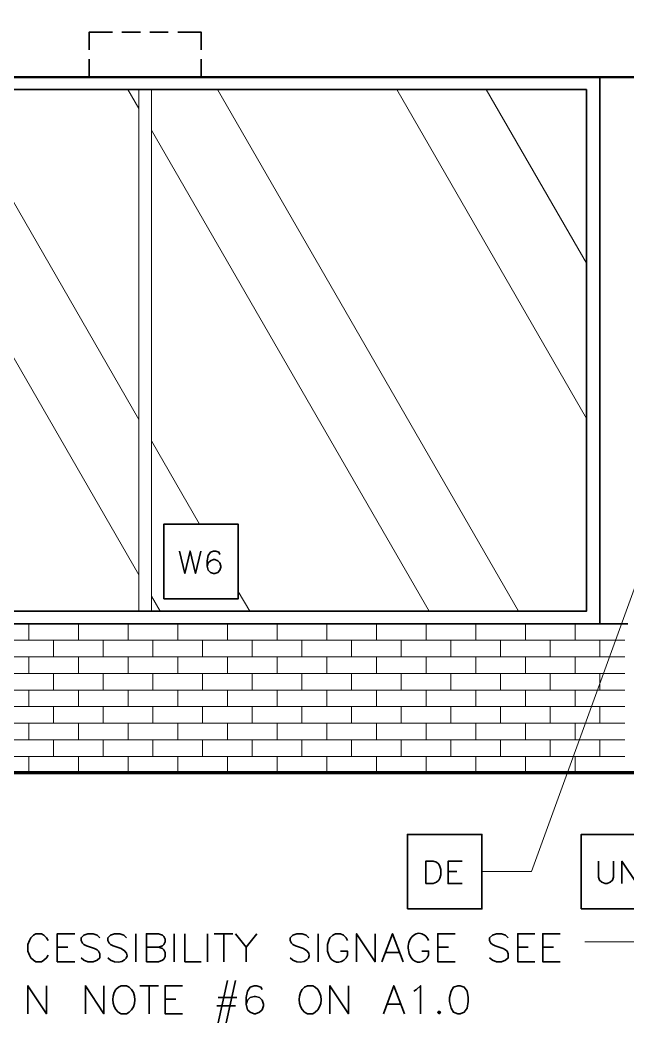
# Model space of a CAD drawing. Header units: inches. Extents: x 5 to 516, y -193 to 129.
# Drawn here: x 59.06 to 67.22, y -101.64 to -88.18 of the extents above; entities that cross this region are included whole.
import ezdxf

# ---------------------------------------------------------------- set-up
doc = ezdxf.new("R2010")
doc.units = ezdxf.units.IN
doc.header["$MEASUREMENT"] = 0
doc.layers.add('PDF4_Geometry', color=7, linetype='Continuous')

msp = doc.modelspace()

# ---------------------------------------------------------------- linework, layer by layer
at = {"layer": 'PDF4_Geometry', "lineweight": 50}
msp.add_lwpolyline([(76.215421, -87.9496505), (76.215421, -88.9496506), (24.1287503, -88.9496506), (24.1287503, -88.1163172), (23.9620836, -88.1163172), (23.9620836, -87.9496505)], close=True, dxfattribs=at)
at = {"layer": 'PDF4_Geometry', "lineweight": 35}
for points in [[(59.9854155, -88.5863184), (59.9854155, -88.3463184), (60.2954155, -88.3463184)], [(60.4220881, -88.346318), (60.6720881, -88.346318)], [(60.7954199, -88.346318), (61.0454199, -88.346318)], [(61.1720882, -88.346318), (61.4854215, -88.346318), (61.4854215, -88.586318)], [(59.9854155, -88.9496506), (59.9854155, -88.7096505)], [(61.4854156, -88.7096501), (61.4854156, -88.9496501), (61.1720822, -88.9496501)], [(29.462084, -98.2829846), (29.462084, -88.9496506), (29.462084, -96.2829845), (67.2154203, -96.2829845)], [(60.2954198, -88.9496506), (59.9854198, -88.9496506)], [(60.6720881, -88.9496506), (60.4220881, -88.9496506)], [(61.0454199, -88.9496506), (60.7954199, -88.9496506)], [(66.8387553, -96.2829845), (66.8387553, -88.9496506)], [(61.7954199, -89.1163172), (54.8087526, -89.1163172), (54.8087526, -96.1163178), (66.6587537, -96.1163178), (66.6587537, -89.1163172), (54.8087526, -89.1163172)], [(61.1954172, -95.30965), (61.2687505, -95.60965), (61.3387505, -95.30965), (61.4120839, -95.60965), (61.4820839, -95.30965)], [(61.7387522, -95.3529849), (61.7254188, -95.3229849), (61.6820855, -95.3096516), (61.6520855, -95.3096516), (61.6120855, -95.3229849), (61.5820855, -95.3663183), (61.5687522, -95.4396516), (61.5687522, -95.5096516), (61.5820855, -95.5663183), (61.6120855, -95.5963183), (61.6520855, -95.6096516), (61.6687522, -95.6096516), (61.7120855, -95.5963183), (61.7387522, -95.5663183), (61.7520855, -95.522985), (61.7520855, -95.5096516), (61.7387522, -95.4663183), (61.7120855, -95.4396516), (61.6687522, -95.4229849), (61.6520855, -95.4229849), (61.6120855, -95.4396516), (61.5820855, -95.4663183), (61.5687522, -95.5096516)], [(64.9887533, -99.769652), (64.8020866, -99.769652), (64.8020866, -99.4696519), (64.9887533, -99.4696519)], [(66.8220859, -99.4696506), (66.8220859, -99.6829839), (66.8354193, -99.7263173), (66.8654193, -99.7529839), (66.9087526, -99.7696506), (66.9354193, -99.7696506), (66.9787526, -99.7529839), (67.0087526, -99.7263173), (67.0220859, -99.6829839), (67.0220859, -99.4696506)], [(67.1354201, -99.769652), (67.1354201, -99.4696519), (67.3354201, -99.769652), (67.3354201, -99.4696519)], [(64.8020866, -99.6096517), (64.9187533, -99.6096517)], [(59.4320842, -100.5329848), (59.4120842, -100.4963181), (59.3754176, -100.4629848), (59.3420842, -100.4429848), (59.2687509, -100.4429848), (59.2354176, -100.4629848), (59.1987509, -100.4963181), (59.1820842, -100.5329848), (59.1620842, -100.5863181), (59.1620842, -100.6763182), (59.1820842, -100.7296515), (59.1987509, -100.7663182), (59.2354176, -100.7996515), (59.2687509, -100.8196515), (59.3420842, -100.8196515), (59.3754176, -100.7996515), (59.4120842, -100.7663182), (59.4320842, -100.7296515)], [(59.7887493, -100.81965), (59.555416, -100.81965), (59.555416, -100.4429833), (59.7887493, -100.4429833)], [(60.1254165, -100.4963196), (60.0920832, -100.4629863), (60.0387499, -100.4429863), (59.9654165, -100.4429863), (59.9120832, -100.4629863), (59.8754165, -100.4963196), (59.8754165, -100.5329863), (59.8954165, -100.569653), (59.9120832, -100.5863196), (59.9487499, -100.6029863), (60.0554165, -100.639653), (60.0920832, -100.659653), (60.1087499, -100.6763196), (60.1254165, -100.7129863), (60.1254165, -100.7663197), (60.0920832, -100.799653), (60.0387499, -100.819653), (59.9654165, -100.819653), (59.9120832, -100.799653), (59.8754165, -100.7663197)], [(60.4854155, -100.4963196), (60.4487488, -100.4629863), (60.3954155, -100.4429863), (60.3220821, -100.4429863), (60.2687488, -100.4629863), (60.2354155, -100.4963196), (60.2354155, -100.5329863), (60.2520821, -100.569653), (60.2687488, -100.5863196), (60.3054155, -100.6029863), (60.4120822, -100.639653)], [(60.608754, -100.4429851), (60.608754, -100.8196518)], [(60.7520849, -100.81965), (60.7520849, -100.4429833), (60.9120849, -100.4429833), (60.9654182, -100.4629833), (60.9854182, -100.47965), (61.0020849, -100.5163167), (61.0020849, -100.54965), (60.9854182, -100.5863167), (60.9654182, -100.6029833), (60.9120849, -100.6229833), (60.7520849, -100.6229833)], [(61.1254166, -100.4429851), (61.1254166, -100.8196518)], [(61.2687543, -100.4429851), (61.2687543, -100.8196518), (61.485421, -100.8196518)], [(61.5720855, -100.4429851), (61.5720855, -100.8196518)], [(61.6620852, -100.4429851), (61.9120853, -100.4429851)], [(61.7887535, -100.4429851), (61.7887535, -100.8196518)], [(61.9487538, -100.4429851), (62.0920872, -100.6229851), (62.0920872, -100.8196518)], [(62.2354156, -100.4429851), (62.0920823, -100.6229851)], [(62.9320845, -100.4963196), (62.8954179, -100.4629863), (62.8420845, -100.4429863), (62.7687512, -100.4429863), (62.7154178, -100.4629863), (62.6820845, -100.4963196), (62.6820845, -100.5329863), (62.6987512, -100.569653), (62.7154178, -100.5863196), (62.7520845, -100.6029863), (62.8587512, -100.639653)], [(63.0554162, -100.4429851), (63.0554162, -100.8196518)], [(63.4487539, -100.5329848), (63.4320873, -100.4963181), (63.3954206, -100.4629848), (63.3587539, -100.4429848), (63.2887539, -100.4429848), (63.2520873, -100.4629848), (63.2154206, -100.4963181), (63.1987539, -100.5329848), (63.1820873, -100.5863181), (63.1820873, -100.6763182), (63.1987539, -100.7296515)], [(63.5720857, -100.81965), (63.5720857, -100.4429833), (63.8220857, -100.81965), (63.8220857, -100.4429833)], [(63.9120854, -100.81965), (64.0554188, -100.4429833), (64.1987521, -100.81965)], [(64.8954188, -100.81965), (64.6620855, -100.81965), (64.6620855, -100.4429833), (64.8954188, -100.4429833)], [(65.6087544, -100.4963196), (65.5720877, -100.4629863), (65.5187544, -100.4429863), (65.4487544, -100.4429863), (65.395421, -100.4629863), (65.3587544, -100.4963196), (65.3587544, -100.5329863), (65.375421, -100.569653), (65.395421, -100.5863196), (65.4320877, -100.6029863), (65.5387544, -100.639653), (65.5720877, -100.659653), (65.5920877, -100.6763196), (65.6087544, -100.7129863), (65.6087544, -100.7663197), (65.5720877, -100.799653), (65.5187544, -100.819653), (65.4487544, -100.819653), (65.395421, -100.799653), (65.3587544, -100.7663197)], [(65.9654159, -100.81965), (65.7354159, -100.81965), (65.7354159, -100.4429833), (65.9654159, -100.4429833)], [(66.3054192, -100.81965), (66.0720859, -100.81965), (66.0720859, -100.4429833), (66.3054192, -100.4429833)], [(59.555416, -100.6229845), (59.6987493, -100.6229845)], [(60.9120852, -100.6229845), (60.9654185, -100.6396512), (60.9854185, -100.6596512), (61.0020852, -100.6929846), (61.0020852, -100.7463179), (60.9854185, -100.7829846), (60.9654185, -100.7996512), (60.9120852, -100.8196512), (60.7520852, -100.8196512)], [(64.6620855, -100.6229845), (64.8054188, -100.6229845)], [(65.7354159, -100.6229845), (65.8754159, -100.6229845)], [(66.0720859, -100.6229845), (66.2154192, -100.6229845)], [(60.3220821, -100.819653), (60.2687488, -100.799653), (60.2354155, -100.7663197)], [(62.7687512, -100.819653), (62.7154178, -100.799653), (62.6820845, -100.7663197)], [(63.4320873, -100.7663182), (63.4487539, -100.7296515), (63.4487539, -100.6763182), (63.3587539, -100.6763182)], [(63.9654234, -100.6929851), (64.1454234, -100.6929851)], [(64.5187538, -100.7663182), (64.5387538, -100.7296515), (64.5387538, -100.6763182), (64.4487538, -100.6763182)], [(59.162085, -101.5163189), (59.162085, -101.1396522), (59.4120851, -101.5163189), (59.4120851, -101.1396522)], [(59.9320843, -101.5163189), (59.9320843, -101.1396522), (60.1820843, -101.5163189), (60.1820843, -101.1396522)], [(60.5187518, -101.1596506), (60.4854185, -101.1396506), (60.4120851, -101.1396506), (60.3754185, -101.1596506), (60.3420851, -101.1929839)], [(60.6620852, -101.1396506), (60.9120852, -101.1396506)], [(60.7887535, -101.1396506), (60.7887535, -101.5163173)], [(61.2354183, -101.5163189), (61.0020849, -101.5163189), (61.0020849, -101.1396522), (61.2354183, -101.1396522)], [(61.8420847, -101.06965), (61.715418, -101.6396501)], [(61.9487538, -101.06965), (61.8220871, -101.6396501)], [(62.3054162, -101.1929851), (62.2887495, -101.1596518), (62.2354162, -101.1396518), (62.1987495, -101.1396518), (62.1454162, -101.1596518), (62.1087495, -101.2129851), (62.0920828, -101.2996518), (62.0920828, -101.3896518), (62.1087495, -101.4629852), (62.1454162, -101.4963185), (62.1987495, -101.5163185), (62.2154162, -101.5163185), (62.2687495, -101.4963185), (62.3054162, -101.4629852), (62.3220828, -101.4096518), (62.3220828, -101.3896518), (62.3054162, -101.3363185), (62.2687495, -101.2996518), (62.2154162, -101.2829851), (62.1987495, -101.2829851), (62.1454162, -101.2996518), (62.1087495, -101.3363185), (62.0920828, -101.3896518)], [(63.018752, -101.1596506), (62.9854187, -101.1396506), (62.9120853, -101.1396506), (62.8754187, -101.1596506), (62.8420853, -101.1929839)], [(63.2154233, -101.5163189), (63.2154233, -101.1396522), (63.4654233, -101.5163189), (63.4654233, -101.1396522)], [(63.9320846, -101.5163189), (64.0720846, -101.1396522), (64.215418, -101.5163189)], [(64.3420849, -101.2129843), (64.3754182, -101.1929843), (64.4320849, -101.139651), (64.4320849, -101.5163177)], [(61.7154232, -101.2996509), (61.9654232, -101.2996509)], [(61.0020849, -101.31965), (61.1454183, -101.31965)], [(61.6987538, -101.4096498), (61.9487538, -101.4096498)], [(63.9854158, -101.3896506), (64.1620825, -101.3896506)], [(60.4120851, -101.5163173), (60.4854185, -101.5163173), (60.5187518, -101.4963173)], [(62.9120853, -101.5163173), (62.9854187, -101.5163173), (63.018752, -101.4963173)]]:
    msp.add_lwpolyline(points, dxfattribs=at)
at = {"layer": 'PDF4_Geometry', "lineweight": 50}
msp.add_lwpolyline([(66.7054206, -88.9496506), (76.215421, -88.9496506)], dxfattribs=at)
at = {"layer": 'PDF4_Geometry', "color": 253, "lineweight": 15, "true_color": 0xb3b3b3}
for points in [[(56.8954223, -89.1163172), (57.0987556, -89.4729839), (60.6520894, -95.6263178)], [(60.6520822, -93.5429838), (58.0954153, -89.1163168)], [(60.6520822, -89.3729836), (60.5020822, -89.116317)], [(65.7454189, -96.1163178), (61.7054185, -89.1163172)], [(66.6587558, -93.5296511), (64.112089, -89.1163173)], [(66.6587558, -91.4463176), (65.3120891, -89.1163174)], [(64.5454202, -96.1163178), (60.8187531, -89.6629837)], [(61.4654232, -94.949651), (60.8187564, -93.8296509)], [(60.935421, -96.1163178), (60.8187543, -95.9129844)], [(62.1387495, -96.1163178), (61.9854162, -95.8496511)]]:
    msp.add_lwpolyline(points, dxfattribs=at)
at = {"layer": 'PDF4_Geometry', "lineweight": 15}
for points in [[(60.6520822, -96.1163178), (60.6520822, -89.1163172)], [(60.8187489, -96.1163178), (60.8187489, -89.1163172)], [(67.9087559, -94.149653), (65.9220892, -99.6096534), (65.2554225, -99.6096534)], [(71.465424, -94.4929826), (70.2220906, -100.5529832), (66.6387571, -100.5529832)], [(59.172088, -96.5063189), (59.172088, -96.2829856)], [(59.8387547, -96.5063189), (59.8387547, -96.2829856)], [(60.5054215, -96.5063189), (60.5054215, -96.2829856)], [(61.1720882, -96.5063189), (61.1720882, -96.2829856)], [(61.8387549, -96.5063189), (61.8387549, -96.2829856)], [(62.5054216, -96.5063189), (62.5054216, -96.2829856)], [(63.1720883, -96.5063189), (63.1720883, -96.2829856)], [(63.8387551, -96.5063189), (63.8387551, -96.2829856)], [(64.5054218, -96.5063189), (64.5054218, -96.2829856)], [(65.1720885, -96.5063189), (65.1720885, -96.2829856)], [(65.8387552, -96.5063189), (65.8387552, -96.2829856)], [(66.5054219, -96.5063189), (66.5054219, -96.2829856)], [(29.505419, -96.5063167), (29.505419, -96.7263168), (67.1720887, -96.7263168)], [(29.505419, -96.5063189), (67.1720887, -96.5063189)], [(59.5054214, -96.7263168), (59.5054214, -96.5063167)], [(60.1720881, -96.7263168), (60.1720881, -96.5063167)], [(60.8387548, -96.7263168), (60.8387548, -96.5063167)], [(61.5054215, -96.7263168), (61.5054215, -96.5063167)], [(62.1720883, -96.7263168), (62.1720883, -96.5063167)], [(62.838755, -96.7263168), (62.838755, -96.5063167)], [(63.5054217, -96.7263168), (63.5054217, -96.5063167)], [(64.1720884, -96.7263168), (64.1720884, -96.5063167)], [(64.8387551, -96.7263168), (64.8387551, -96.5063167)], [(65.5054219, -96.7263168), (65.5054219, -96.5063167)], [(66.1720886, -96.7263168), (66.1720886, -96.5063167)], [(66.8387553, -96.7263168), (66.8387553, -96.5063167)], [(59.172088, -96.9496512), (59.172088, -96.7263178)], [(59.8387547, -96.9496512), (59.8387547, -96.7263178)], [(60.5054215, -96.9496512), (60.5054215, -96.7263178)], [(61.1720882, -96.9496512), (61.1720882, -96.7263178)], [(61.8387549, -96.9496512), (61.8387549, -96.7263178)], [(62.5054216, -96.9496512), (62.5054216, -96.7263178)], [(63.1720883, -96.9496512), (63.1720883, -96.7263178)], [(63.8387551, -96.9496512), (63.8387551, -96.7263178)], [(64.5054218, -96.9496512), (64.5054218, -96.7263178)], [(65.1720885, -96.9496512), (65.1720885, -96.7263178)], [(65.8387552, -96.9496512), (65.8387552, -96.7263178)], [(66.5054219, -96.9496512), (66.5054219, -96.7263178)], [(29.505419, -96.9496512), (67.1720887, -96.9496512)], [(29.505419, -96.9496523), (29.505419, -97.1729856), (67.1720887, -97.1729856)], [(59.5054214, -97.1729856), (59.5054214, -96.9496523)], [(60.1720881, -97.1729856), (60.1720881, -96.9496523)], [(60.8387548, -97.1729856), (60.8387548, -96.9496523)], [(61.5054215, -97.1729856), (61.5054215, -96.9496523)], [(62.1720883, -97.1729856), (62.1720883, -96.9496523)], [(62.838755, -97.1729856), (62.838755, -96.9496523)], [(63.5054217, -97.1729856), (63.5054217, -96.9496523)], [(64.1720884, -97.1729856), (64.1720884, -96.9496523)], [(64.8387551, -97.1729856), (64.8387551, -96.9496523)], [(65.5054219, -97.1729856), (65.5054219, -96.9496523)], [(66.1720886, -97.1729856), (66.1720886, -96.9496523)], [(66.8387553, -97.1729856), (66.8387553, -96.9496523)], [(59.172088, -97.3929835), (59.172088, -97.1729835)], [(59.8387547, -97.3929835), (59.8387547, -97.1729835)], [(60.5054215, -97.3929835), (60.5054215, -97.1729835)], [(61.1720882, -97.3929835), (61.1720882, -97.1729835)], [(61.8387549, -97.3929835), (61.8387549, -97.1729835)], [(62.5054216, -97.3929835), (62.5054216, -97.1729835)], [(63.1720883, -97.3929835), (63.1720883, -97.1729835)], [(63.8387551, -97.3929835), (63.8387551, -97.1729835)], [(64.5054218, -97.3929835), (64.5054218, -97.1729835)], [(65.1720885, -97.3929835), (65.1720885, -97.1729835)], [(65.8387552, -97.3929835), (65.8387552, -97.1729835)], [(66.5054219, -97.3929835), (66.5054219, -97.1729835)], [(29.505419, -97.3929835), (67.1720887, -97.3929835)], [(29.505419, -97.3929846), (29.505419, -97.6163179), (67.1720887, -97.6163179)], [(59.5054214, -97.6163179), (59.5054214, -97.3929846)], [(60.1720881, -97.6163179), (60.1720881, -97.3929846)], [(60.8387548, -97.6163179), (60.8387548, -97.3929846)], [(61.5054215, -97.6163179), (61.5054215, -97.3929846)], [(62.1720883, -97.6163179), (62.1720883, -97.3929846)], [(62.838755, -97.6163179), (62.838755, -97.3929846)], [(63.5054217, -97.6163179), (63.5054217, -97.3929846)], [(64.1720884, -97.6163179), (64.1720884, -97.3929846)], [(64.8387551, -97.6163179), (64.8387551, -97.3929846)], [(65.5054219, -97.6163179), (65.5054219, -97.3929846)], [(66.1720886, -97.6163179), (66.1720886, -97.3929846)], [(66.8387553, -97.6163179), (66.8387553, -97.3929846)], [(59.172088, -97.8396523), (59.172088, -97.616319)], [(59.8387547, -97.8396523), (59.8387547, -97.616319)], [(60.5054215, -97.8396523), (60.5054215, -97.616319)], [(61.1720882, -97.8396523), (61.1720882, -97.616319)], [(61.8387549, -97.8396523), (61.8387549, -97.616319)], [(62.5054216, -97.8396523), (62.5054216, -97.616319)], [(63.1720883, -97.8396523), (63.1720883, -97.616319)], [(63.8387551, -97.8396523), (63.8387551, -97.616319)], [(64.5054218, -97.8396523), (64.5054218, -97.616319)], [(65.1720885, -97.8396523), (65.1720885, -97.616319)], [(65.8387552, -97.8396523), (65.8387552, -97.616319)], [(66.5054219, -97.8396523), (66.5054219, -97.616319)], [(67.1720887, -98.0629834), (29.505419, -98.0629834), (29.505419, -97.83965)], [(29.505419, -97.8396523), (67.1720887, -97.8396523)], [(59.5054214, -98.0629834), (59.5054214, -97.83965)], [(60.1720881, -98.0629834), (60.1720881, -97.83965)], [(60.8387548, -98.0629834), (60.8387548, -97.83965)], [(61.5054215, -98.0629834), (61.5054215, -97.83965)], [(62.1720883, -98.0629834), (62.1720883, -97.83965)], [(62.838755, -98.0629834), (62.838755, -97.83965)], [(63.5054217, -98.0629834), (63.5054217, -97.83965)], [(64.1720884, -98.0629834), (64.1720884, -97.83965)], [(64.8387551, -98.0629834), (64.8387551, -97.83965)], [(65.5054219, -98.0629834), (65.5054219, -97.83965)], [(66.1720886, -98.0629834), (66.1720886, -97.83965)], [(66.8387553, -98.0629834), (66.8387553, -97.83965)], [(59.172088, -98.2829846), (59.172088, -98.0629846)], [(59.8387547, -98.2829846), (59.8387547, -98.0629846)], [(60.5054215, -98.2829846), (60.5054215, -98.0629846)], [(61.1720882, -98.2829846), (61.1720882, -98.0629846)], [(61.8387549, -98.2829846), (61.8387549, -98.0629846)], [(62.5054216, -98.2829846), (62.5054216, -98.0629846)], [(63.1720883, -98.2829846), (63.1720883, -98.0629846)], [(63.8387551, -98.2829846), (63.8387551, -98.0629846)], [(64.5054218, -98.2829846), (64.5054218, -98.0629846)], [(65.1720885, -98.2829846), (65.1720885, -98.0629846)], [(65.8387552, -98.2829846), (65.8387552, -98.0629846)], [(66.5054219, -98.2829846), (66.5054219, -98.0629846)]]:
    msp.add_lwpolyline(points, dxfattribs=at)
at = {"layer": 'PDF4_Geometry', "lineweight": 35}
for points in [[(60.9854155, -95.9496511), (60.9854155, -94.949651), (61.9854156, -94.949651), (61.9854156, -95.9496511)], [(64.2554218, -100.1096517), (64.2554218, -99.1096516), (65.2554218, -99.1096516), (65.2554218, -100.1096517)], [(66.5887553, -100.1096517), (66.5887553, -99.1096516), (67.5887554, -99.1096516), (67.5887554, -100.1096517)], [(64.5020852, -99.769652), (64.5020852, -99.4696519), (64.6020852, -99.4696519), (64.6454185, -99.4829853), (64.6754185, -99.5096519), (64.6887519, -99.5396519), (64.7020852, -99.5829853), (64.7020852, -99.6529853), (64.6887519, -99.6963186), (64.6754185, -99.7263186), (64.6454185, -99.7529853), (64.6020852, -99.769652)], [(64.9320847, -101.1396506), (64.875418, -101.1596506), (64.8420847, -101.2129839), (64.8220847, -101.2996506), (64.8220847, -101.3529839), (64.8420847, -101.4429839), (64.875418, -101.4963173), (64.9320847, -101.5163173), (64.965418, -101.5163173), (65.0187514, -101.4963173), (65.055418, -101.4429839), (65.0720847, -101.3529839), (65.0720847, -101.2996506), (65.055418, -101.2129839), (65.0187514, -101.1596506), (64.965418, -101.1396506)], [(64.6820847, -101.4796503), (64.6620847, -101.496317), (64.6820847, -101.516317), (64.6987513, -101.496317)]]:
    msp.add_lwpolyline(points, close=True, dxfattribs=at)
at = {"layer": 'PDF4_Geometry', "lineweight": 80}
msp.add_lwpolyline([(135.9387585, -98.2829846), (23.8387468, -98.2829846)], dxfattribs=at)
at = {"layer": 'PDF4_Geometry', "lineweight": 35}
msp.add_ellipse((64.4115812, -100.6266751), major_axis=(0.0001311, 0.1896002), ratio=0.7713919118, start_param=5.2297940251, end_param=8.4286893269, dxfattribs=at)
for points in [[(60.4120822, -100.639653), (60.5675822, -100.7182085), (60.471471, -100.8458197), (60.3220821, -100.819653)], [(62.8587512, -100.639653), (63.0142512, -100.7182085), (62.9181401, -100.8458197), (62.7687512, -100.819653)], [(63.1987539, -100.7296515), (63.2362539, -100.8349848), (63.3600873, -100.8590959), (63.4320873, -100.7663182)], [(64.2887537, -100.7296515), (64.3226982, -100.8284293), (64.4456982, -100.8659848), (64.5187538, -100.7663182)], [(60.5187518, -101.4963173), (60.6210852, -101.4211506), (60.6210852, -101.2348173), (60.5187518, -101.1596506)], [(63.018752, -101.4963173), (63.1210854, -101.4211506), (63.1210854, -101.2348173), (63.018752, -101.1596506)], [(60.3420851, -101.1929839), (60.2723073, -101.2904839), (60.2916962, -101.4706506), (60.4120851, -101.5163173)], [(62.8420853, -101.1929839), (62.7723075, -101.2904839), (62.7916964, -101.4706506), (62.9120853, -101.5163173)]]:
    msp.add_open_spline(points, degree=3, dxfattribs=at)

doc.saveas('drawing.dxf')
